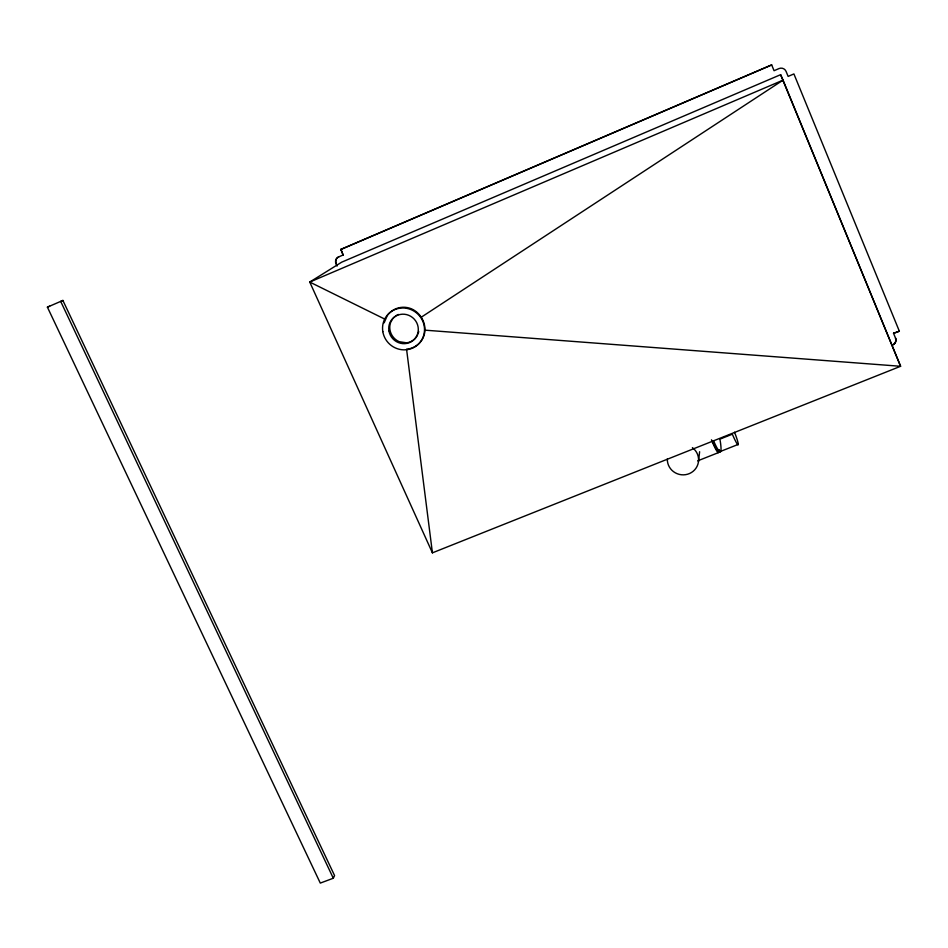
<?xml version="1.0" encoding="UTF-8"?>
<svg xmlns="http://www.w3.org/2000/svg" width="948" height="948" viewBox="0 0 948 948"><rect width="100%" height="100%" fill="white"/><g stroke="black" fill="none" stroke-linecap="round" stroke-linejoin="round"><path stroke-width="1.42" d="M738.255 444.399L719.757 451.722A15.749 2.37 77.7 0 0 719.899 439.161L732.342 434.196A15.061 1.41 68 0 0 738.148 444.79A15.061 1.41 68 0 0 734.546 432.241M698.475 461.747L699.624 451.722M384.141 322.83L387.317 315.471A21.117 20.607 71.8 0 1 411.669 308.918C420.142 312.733 425.64 321.941 424.894 331.219A21.283 20.477 35.1 0 1 407.498 349.101M333.305 878.239L334.573 875.585L62.888 300.445L60.684 301.381L333.305 878.239L320.294 883.098L47.4 307.152L62.888 300.445M719.615 450.336A15.038 1.564 68.1 0 1 719.757 451.722L718.643 450.016A12.691 1.327 68.1 0 1 713.761 441.176M421.185 317.26L783.036 80.153L780.619 74.679L341.695 262.169L309.747 282.054L432.418 552.838L900.6 366.284L783.036 80.153L309.747 282.054L385.196 319.31M335.995 263.71L336.232 263.556A5.202 5.013 50.3 0 1 338.732 256.861L338.495 257.003A5.202 5.013 50.3 0 0 335.995 263.71L337.061 266.068M340.889 249.395L343.129 255.012L340.889 249.395L771.672 64.902L774.054 70.709L779.043 68.564A5.451 5.368 -53.5 0 1 786.082 71.42L788.132 76.409L793.903 73.932L899.356 331.208L893.549 333.317L899.356 331.208M340.664 249.537L771.684 64.938M47.4 307.152L49.64 306.204M338.495 257.003L343.354 254.882M697.858 460.787L718.276 452.682M424.846 330.153L900.6 366.284L780.619 74.679M719.757 451.722L718.857 449.636M893.17 344.562A5.321 5.167 -13.6 0 1 892.542 344.859L892.625 345.06A5.321 5.167 -13.6 0 0 895.599 338.294L895.516 338.104A5.321 5.167 -13.6 0 1 893.751 344.183M893.549 333.317L895.599 338.294M406.55 349.101L432.418 552.838M718.383 450.833A15.026 1.576 68.1 0 1 711.462 439.801M717.624 450.11A12.691 1.327 68.1 0 1 712.517 441.673M692.407 447.646A15.654 15.192 11.6 0 1 689.658 473.467A15.654 15.192 11.6 0 1 667.333 458.915M395.115 316.395A14.872 14.504 71.8 0 0 392.448 319.144L390.612 322.498A14.884 13.853 52 0 0 399.215 341.695L406.656 342.832A14.978 14.421 35.1 0 0 417.535 335.071M396.146 315.648A14.872 14.504 71.8 0 1 398.397 314.463M418.72 331.48A14.978 14.421 35.1 0 1 418.044 333.921M382.814 331.61A21.294 20.619 42.7 0 0 416.812 345.546A21.294 20.619 42.7 0 0 410.97 309.593A21.294 20.619 42.7 0 0 382.814 331.61M388.929 330.84A15.002 14.516 42.7 0 0 412.878 340.64A15.002 14.516 42.7 0 0 408.754 315.317A15.002 14.516 42.7 0 0 388.929 330.84"/></g></svg>
